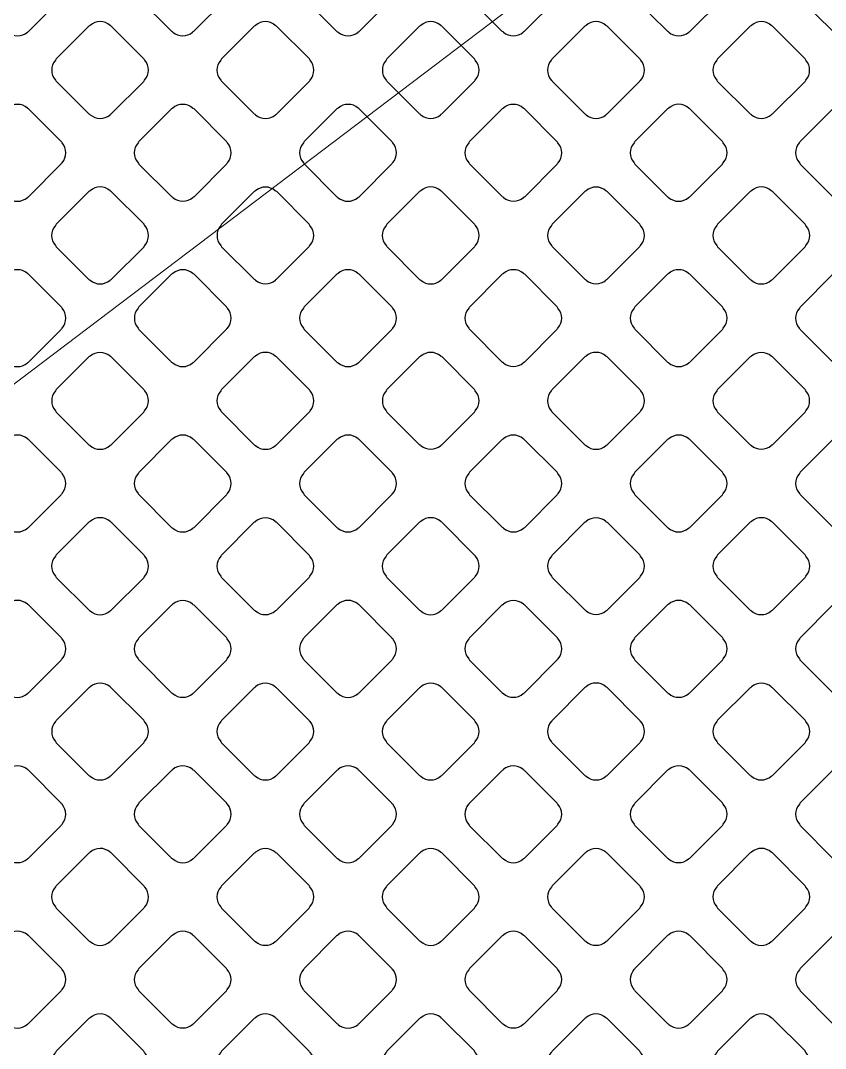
# Model space of a CAD drawing. Extents: x 0 to 248, y 0 to 175.
# Drawn here: x 95.516 to 96.565, y 137.844 to 139.184 of the extents above; entities that cross this region are included whole.
import ezdxf

# ---------------------------------------------------------------- set-up
doc = ezdxf.new("R2010")
doc.units = 0
doc.layers.add('gbr-dxf', color=7, linetype='Continuous')
doc.layers.add('備註', color=1, linetype='Continuous', lineweight=5)

msp = doc.modelspace()

# ---------------------------------------------------------------- linework, layer by layer
at = {"layer": 'gbr-dxf', "linetype": 'Continuous'}
for points in [[(95.4537, 139.24, 0.378563), (95.4537, 139.2141, -0.099971), (95.4547, 139.2123), (95.4973, 139.1698, -0.096328), (95.4989, 139.1688, 0.379422), (95.5249, 139.1688, -0.096625), (95.5265, 139.1698), (95.5691, 139.2124, -0.096111), (95.5701, 139.214, 0.37975), (95.5701, 139.24, -0.096766), (95.5691, 139.2417), (95.5266, 139.2842, -0.10077), (95.5249, 139.2852, 0.379005), (95.499, 139.2852, -0.096507), (95.4973, 139.2842), (95.4547, 139.2416, -0.096206)], [(95.6692, 139.214, -0.083317), (95.6701, 139.2126), (95.7128, 139.1699, -0.096111), (95.7144, 139.1689, 0.379308), (95.7403, 139.1689, -0.09601), (95.742, 139.1699), (95.7846, 139.2125, -0.096227), (95.7856, 139.2142, 0.378952), (95.7856, 139.2401, -0.095968), (95.7847, 139.2417), (95.7422, 139.2842, -0.10077), (95.7404, 139.2852, 0.37947), (95.7145, 139.2852, -0.096458), (95.7128, 139.2842), (95.6702, 139.2416, -0.096627), (95.6692, 139.2399, 0.379731)], [(95.8847, 139.2141, -0.092162), (95.8857, 139.2126), (95.9285, 139.1697, -0.08752), (95.93, 139.1688, 0.37889), (95.9559, 139.1688, -0.096117), (95.9576, 139.1698), (96.0002, 139.2124, -0.095895), (96.0012, 139.2141, 0.379201), (96.0011, 139.24, -0.087784), (96.0002, 139.2415), (95.9574, 139.2843, -0.092233), (95.9559, 139.2853, 0.379731), (95.9299, 139.2853, -0.096458), (95.9282, 139.2843), (95.8857, 139.2417, -0.096627), (95.8847, 139.2401, 0.3795)], [(96.1002, 139.214, -0.092348), (96.1012, 139.2124), (96.1436, 139.1699, -0.10399), (96.1454, 139.1689, 0.37981), (96.1714, 139.1689, -0.095956), (96.173, 139.1699), (96.2157, 139.2125, -0.096332), (96.2166, 139.2141, 0.37981), (96.2166, 139.2401, -0.087784), (96.2157, 139.2416), (96.173, 139.2843, -0.092233), (96.1715, 139.2852, 0.379731), (96.1455, 139.2852, -0.096458), (96.1439, 139.2842), (96.1012, 139.2416, -0.096627), (96.1002, 139.2399, 0.379731)], [(96.3158, 139.2141, -0.104392), (96.3168, 139.2123), (96.3593, 139.1699, -0.100151), (96.361, 139.1688, 0.379308), (96.387, 139.1688, -0.09601), (96.3886, 139.1698), (96.4312, 139.2123, -0.095916), (96.4321, 139.214, 0.378952), (96.4321, 139.2399, -0.107685), (96.4311, 139.2418), (96.3886, 139.2843, -0.096527), (96.3869, 139.2853, 0.37947), (96.361, 139.2853, -0.096458), (96.3593, 139.2843), (96.3168, 139.2418, -0.096627), (96.3158, 139.2401, 0.379731)], [(96.5313, 139.214, -0.083792), (96.5321, 139.2126), (96.5748, 139.1699, -0.096627), (96.5765, 139.1689, 0.37981), (96.6024, 139.1689, -0.096625), (96.6041, 139.1699), (96.6467, 139.2125, -0.096627), (96.6477, 139.2141, 0.379237), (96.6477, 139.2401, -0.091942), (96.6467, 139.2416), (96.6041, 139.2842, -0.096423), (96.6025, 139.2852, 0.379605), (96.5765, 139.2852, -0.096458), (96.5749, 139.2842), (96.5322, 139.2416, -0.096857), (96.5313, 139.2399, 0.379731)], [(95.5615, 139.1063, -0.104392), (95.5626, 139.1045), (95.6049, 139.0622, -0.100151), (95.6066, 139.0612, 0.379308), (95.6326, 139.0611, -0.09601), (95.6342, 139.0621), (95.6768, 139.1046, -0.096227), (95.6777, 139.1063, 0.378952), (95.6778, 139.1322, -0.107677), (95.6767, 139.1341), (95.6343, 139.1765, -0.096527), (95.6327, 139.1775, 0.37947), (95.6067, 139.1775, -0.096458), (95.605, 139.1765), (95.5625, 139.1339, -0.096627), (95.5615, 139.1323, 0.379731)], [(95.7769, 139.1063, -0.083317), (95.7778, 139.1049), (95.8206, 139.0621, -0.096111), (95.8222, 139.0611, 0.379308), (95.8482, 139.0611, -0.09601), (95.8498, 139.062), (95.8925, 139.1047, -0.096227), (95.8934, 139.1063, 0.378952), (95.8935, 139.1323, -0.095968), (95.8925, 139.1339), (95.8498, 139.1765, -0.10077), (95.8481, 139.1775, 0.37947), (95.8222, 139.1775, -0.096458), (95.8205, 139.1765), (95.7779, 139.1339, -0.096627), (95.7769, 139.1322, 0.379731)], [(95.9926, 139.1063, -0.096117), (95.9935, 139.1047), (96.0362, 139.0621, -0.09197), (96.0377, 139.0611, 0.37889), (96.0636, 139.0611, -0.096117), (96.0653, 139.0621), (96.1078, 139.1047, -0.095895), (96.1088, 139.1063, 0.379201), (96.1088, 139.1322, -0.10047), (96.1078, 139.134), (96.0652, 139.1765, -0.088202), (96.0637, 139.1775, 0.379731), (96.0377, 139.1775, -0.096458), (96.0361, 139.1765), (95.9936, 139.1339, -0.096627), (95.9926, 139.1323, 0.3795)], [(96.2079, 139.1063, -0.092348), (96.2089, 139.1047), (96.2515, 139.0621, -0.10399), (96.2533, 139.0611, 0.37981), (96.2792, 139.0611, -0.095956), (96.2809, 139.0621), (96.3235, 139.1047, -0.096332), (96.3245, 139.1063, 0.37981), (96.3245, 139.1323, -0.087784), (96.3235, 139.1338), (96.2807, 139.1766, -0.092233), (96.2792, 139.1775, 0.379731), (96.2532, 139.1775, -0.096458), (96.2516, 139.1765), (96.2089, 139.1339, -0.096627), (96.2079, 139.1322, 0.379731)], [(96.4236, 139.1063, -0.104392), (96.4246, 139.1045), (96.467, 139.0622, -0.10046), (96.4687, 139.0612, 0.37981), (96.4947, 139.0612, -0.096625), (96.4963, 139.0621), (96.5388, 139.1046, -0.096111), (96.5398, 139.1063, 0.37981), (96.5398, 139.1322, -0.108195), (96.5388, 139.1341), (96.4964, 139.1765, -0.096627), (96.4947, 139.1775, 0.379731), (96.4688, 139.1775, -0.096723), (96.4671, 139.1765), (96.4246, 139.1339, -0.096627), (96.4236, 139.1323, 0.379731)], [(95.4537, 138.9985, -0.096625), (95.4547, 138.9968), (95.4972, 138.9543, -0.092233), (95.4988, 138.9533, 0.37981), (95.5248, 138.9533, -0.095956), (95.5264, 138.9543), (95.5691, 138.997, -0.096332), (95.5701, 138.9986, 0.37981), (95.5701, 139.0246, -0.083317), (95.5692, 139.026), (95.5264, 139.0688, -0.088202), (95.5249, 139.0697, 0.379731), (95.499, 139.0697, -0.096458), (95.4973, 139.0688), (95.4547, 139.0261, -0.096627), (95.4537, 139.0244, 0.379731)], [(95.6692, 138.9986, -0.096625), (95.6702, 138.9969), (95.7126, 138.9544, -0.107961), (95.7145, 138.9534, 0.379308), (95.7405, 138.9534, -0.09601), (95.7421, 138.9543), (95.7846, 138.9969, -0.096227), (95.7856, 138.9985, 0.378952), (95.7856, 139.0244, -0.100076), (95.7846, 139.0262), (95.7421, 139.0687, -0.104677), (95.7403, 139.0697, 0.37947), (95.7143, 139.0697, -0.096458), (95.7127, 139.0687), (95.6702, 139.0262, -0.096627), (95.6692, 139.0245, 0.379731)], [(95.8847, 138.9985, -0.087784), (95.8856, 138.997), (95.9284, 138.9542, -0.083651), (95.9298, 138.9533, 0.379308), (95.9558, 138.9533, -0.09601), (95.9574, 138.9543), (96.0002, 138.997, -0.096227), (96.0012, 138.9987, 0.378952), (96.0012, 139.0246, -0.092052), (96.0002, 139.0262), (95.9576, 139.0688, -0.096527), (95.956, 139.0697, 0.37947), (95.93, 139.0697, -0.096458), (95.9284, 139.0688), (95.8857, 139.0261, -0.096627), (95.8847, 139.0244, 0.379731)], [(96.1002, 138.9986, -0.08798), (96.1011, 138.9971), (96.1439, 138.9544, -0.100073), (96.1456, 138.9534, 0.37889), (96.1715, 138.9534, -0.09601), (96.1732, 138.9543), (96.2157, 138.9969, -0.095895), (96.2167, 138.9985, 0.379201), (96.2166, 139.0245, -0.092348), (96.2157, 139.026), (96.173, 139.0687, -0.096111), (96.1714, 139.0697, 0.379731), (96.1454, 139.0697, -0.096458), (96.1437, 139.0687), (96.1012, 139.0262, -0.096627), (96.1002, 139.0245, 0.3795)], [(96.3158, 138.9985, -0.10047), (96.3168, 138.9968), (96.3593, 138.9543, -0.096111), (96.3609, 138.9533, 0.37981), (96.3869, 138.9533, -0.095956), (96.3885, 138.9543), (96.4311, 138.9969, -0.096111), (96.4321, 138.9986, 0.37981), (96.4321, 139.0245, -0.096608), (96.4311, 139.0262), (96.3884, 139.0689, -0.083651), (96.387, 139.0698, 0.379731), (96.3611, 139.0698, -0.096458), (96.3594, 139.0688), (96.3168, 139.0261, -0.096627), (96.3158, 139.0245, 0.379731)], [(96.5312, 139.0245, 0.379249), (96.5313, 138.9986, -0.095956), (96.5322, 138.9969), (96.5747, 138.9544, -0.107817), (96.5766, 138.9534, 0.379451), (96.6025, 138.9534, -0.096117), (96.6042, 138.9543), (96.6467, 138.9969, -0.095895), (96.6477, 138.9985, 0.379201), (96.6477, 139.0245, -0.10047), (96.6467, 139.0262), (96.6042, 139.0687, -0.10399), (96.6024, 139.0697, 0.3795), (96.5764, 139.0697, -0.096259), (96.5748, 139.0687), (96.5322, 139.0262, -0.096539)], [(95.5614, 138.8908, -0.100082), (95.5624, 138.8891), (95.605, 138.8465, -0.095796), (95.6067, 138.8455, 0.37889), (95.6326, 138.8455, -0.096117), (95.6342, 138.8465), (95.6769, 138.8891, -0.095895), (95.6779, 138.8908, 0.379201), (95.6779, 138.9167, -0.096625), (95.6769, 138.9184), (95.6341, 138.9612, -0.083651), (95.6327, 138.9621, 0.379731), (95.6067, 138.9621, -0.096458), (95.605, 138.9611), (95.5624, 138.9184, -0.096627), (95.5614, 138.9168, 0.3795)], [(95.777, 138.8908, -0.096625), (95.778, 138.8891), (95.8203, 138.8467, -0.107961), (95.8222, 138.8457, 0.379308), (95.8482, 138.8457, -0.09601), (95.8498, 138.8466), (95.8923, 138.8892, -0.096227), (95.8933, 138.8908, 0.378952), (95.8933, 138.9167, -0.100076), (95.8923, 138.9185), (95.8499, 138.9609, -0.104677), (95.8481, 138.9619, 0.37947), (95.8222, 138.9619, -0.096458), (95.8205, 138.9609), (95.778, 138.9184, -0.096627), (95.777, 138.9167, 0.379731)], [(95.9924, 138.8908, -0.092052), (95.9934, 138.8893), (96.0362, 138.8464, -0.087648), (96.0377, 138.8455, 0.379201), (96.0637, 138.8455, -0.095956), (96.0653, 138.8465), (96.1079, 138.8891, -0.096332), (96.1089, 138.8908, 0.379308), (96.1089, 138.9167, -0.104185), (96.1079, 138.9185), (96.0653, 138.9611, -0.092456), (96.0637, 138.9621, 0.37947), (96.0377, 138.9621, -0.096458), (96.0361, 138.9611), (95.9934, 138.9184, -0.096627), (95.9924, 138.9168, 0.3795)], [(96.208, 138.8908, -0.088014), (96.209, 138.8893), (96.2515, 138.8467, -0.100824), (96.2533, 138.8457, 0.37981), (96.2792, 138.8457, -0.096625), (96.2809, 138.8467), (96.3234, 138.8892, -0.096111), (96.3243, 138.8908, 0.37981), (96.3243, 138.9168, -0.09253), (96.3234, 138.9183), (96.2808, 138.9609, -0.096423), (96.2792, 138.9619, 0.379731), (96.2532, 138.9619, -0.096458), (96.2516, 138.9609), (96.209, 138.9184, -0.096857), (96.208, 138.9167, 0.379731)], [(96.4235, 138.8908, -0.10047), (96.4245, 138.8891), (96.4671, 138.8465, -0.096111), (96.4687, 138.8455, 0.37981), (96.4947, 138.8455, -0.095956), (96.4963, 138.8465), (96.539, 138.8891, -0.096111), (96.5399, 138.8908, 0.37981), (96.5399, 138.9167, -0.096458), (96.539, 138.9184), (96.4961, 138.9612, -0.083733), (96.4947, 138.9621, 0.379731), (96.4688, 138.9621, -0.096475), (96.4671, 138.9611), (96.4245, 138.9184, -0.096627), (96.4235, 138.9168, 0.379731)], [(95.4536, 138.783, -0.091685), (95.4546, 138.7815), (95.4974, 138.7386, -0.086836), (95.4989, 138.7377, 0.379169), (95.5248, 138.7377, -0.095956), (95.5265, 138.7387), (95.5691, 138.7814, -0.096332), (95.5701, 138.783, 0.37981), (95.5701, 138.809, -0.088442), (95.5692, 138.8105), (95.5264, 138.8533, -0.092898), (95.5248, 138.8542, 0.379731), (95.4988, 138.8542, -0.096458), (95.4972, 138.8532), (95.4546, 138.8106, -0.096627), (95.4536, 138.809, 0.379523)], [(95.6692, 138.809, 0.37947), (95.6693, 138.783, -0.103917), (95.6703, 138.7812), (95.7126, 138.7388, -0.10046), (95.7144, 138.7378, 0.379451), (95.7403, 138.7378, -0.096117), (95.742, 138.7388), (95.7846, 138.7815, -0.095895), (95.7856, 138.7831, 0.379201), (95.7856, 138.809, -0.092348), (95.7846, 138.8106), (95.7421, 138.8532, -0.096111), (95.7404, 138.8542, 0.379357), (95.7145, 138.8542, -0.096507), (95.7128, 138.8532), (95.6702, 138.8106, -0.096527)], [(95.8847, 138.7831, -0.10047), (95.8857, 138.7814), (95.9283, 138.7388, -0.096111), (95.93, 138.7378, 0.379308), (95.9559, 138.7378, -0.09601), (95.9575, 138.7387), (96.0002, 138.7814, -0.095916), (96.0012, 138.783, 0.378952), (96.0012, 138.8089, -0.09601), (96.0002, 138.8106), (95.9576, 138.8532, -0.10077), (95.9558, 138.8542, 0.37947), (95.9299, 138.8542, -0.096458), (95.9282, 138.8532), (95.8857, 138.8107, -0.096627), (95.8847, 138.809, 0.379731)], [(96.1002, 138.7829, -0.083792), (96.1011, 138.7815), (96.1438, 138.7388, -0.096627), (96.1454, 138.7379, 0.37981), (96.1714, 138.7379, -0.096625), (96.173, 138.7388), (96.2157, 138.7815, -0.096111), (96.2166, 138.7831, 0.37981), (96.2166, 138.8091, -0.096458), (96.2157, 138.8107), (96.1732, 138.8532, -0.100824), (96.1715, 138.8542, 0.379731), (96.1455, 138.8542, -0.096723), (96.1439, 138.8532), (96.1012, 138.8105, -0.096857), (96.1002, 138.8089, 0.379731)], [(96.3158, 138.7831, -0.096625), (96.3168, 138.7815), (96.3595, 138.7388, -0.092233), (96.361, 138.7378, 0.379308), (96.387, 138.7378, -0.09601), (96.3886, 138.7388), (96.4312, 138.7813, -0.096227), (96.4321, 138.7829, 0.378952), (96.4321, 138.8089, -0.100076), (96.4311, 138.8106), (96.3884, 138.8533, -0.088435), (96.3869, 138.8543, 0.37947), (96.361, 138.8542, -0.096458), (96.3593, 138.8533), (96.3168, 138.8107, -0.096627), (96.3158, 138.8091, 0.379731)], [(96.5312, 138.7829, -0.092052), (96.5322, 138.7814), (96.5747, 138.7389, -0.104101), (96.5765, 138.7378, 0.379201), (96.6024, 138.7379, -0.095956), (96.6041, 138.7388), (96.6467, 138.7815, -0.096332), (96.6477, 138.7831, 0.379308), (96.6477, 138.809, -0.087881), (96.6468, 138.8105), (96.6041, 138.8533, -0.092456), (96.6025, 138.8542, 0.37947), (96.5765, 138.8542, -0.096458), (96.5749, 138.8532), (96.5322, 138.8105, -0.096627), (96.5313, 138.8089, 0.3795)], [(95.5614, 138.6752, -0.095487), (95.5624, 138.6736), (95.6051, 138.631, -0.091364), (95.6066, 138.63, 0.37857), (95.6325, 138.63, -0.09601), (95.6342, 138.631), (95.6768, 138.6736, -0.096227), (95.6777, 138.6752, 0.378952), (95.6778, 138.7012, -0.100076), (95.6768, 138.7029), (95.6341, 138.7455, -0.088435), (95.6326, 138.7464, 0.379411), (95.6067, 138.7464, -0.096766), (95.6051, 138.7454), (95.5624, 138.7028, -0.096527), (95.5615, 138.7012, 0.378885)], [(95.7769, 138.6752, -0.092052), (95.7778, 138.6737), (95.8204, 138.631, -0.103923), (95.8222, 138.63, 0.37889), (95.8482, 138.63, -0.09601), (95.8498, 138.631), (95.8925, 138.6737, -0.095895), (95.8935, 138.6753, 0.379201), (95.8934, 138.7012, -0.087784), (95.8925, 138.7027), (95.8497, 138.7455, -0.092233), (95.8481, 138.7465, 0.379731), (95.8222, 138.7465, -0.096458), (95.8205, 138.7455), (95.7779, 138.7028, -0.096627), (95.7769, 138.7012, 0.3795)], [(95.9926, 138.6753, -0.104392), (95.9936, 138.6735), (96.036, 138.6311, -0.10046), (96.0377, 138.6301, 0.37981), (96.0637, 138.6301, -0.096625), (96.0653, 138.6311), (96.1078, 138.6736, -0.096111), (96.1088, 138.6752, 0.37981), (96.1088, 138.7012, -0.108195), (96.1077, 138.7031), (96.0654, 138.7454, -0.096627), (96.0637, 138.7464, 0.379731), (96.0377, 138.7464, -0.096723), (96.0361, 138.7454), (95.9936, 138.7029, -0.096627), (95.9926, 138.7012, 0.379731)], [(96.2079, 138.6752, -0.083317), (96.2088, 138.6738), (96.2516, 138.631, -0.096111), (96.2533, 138.63, 0.37981), (96.2792, 138.63, -0.095956), (96.2809, 138.631), (96.3235, 138.6736, -0.096332), (96.3245, 138.6753, 0.37981), (96.3245, 138.7012, -0.096625), (96.3235, 138.7029), (96.2809, 138.7455, -0.100151), (96.2792, 138.7465, 0.379731), (96.2532, 138.7465, -0.096458), (96.2516, 138.7455), (96.2089, 138.7028, -0.096627), (96.2079, 138.7012, 0.379731)], [(96.4236, 138.6753, -0.096625), (96.4246, 138.6736), (96.4672, 138.6311, -0.092072), (96.4687, 138.6301, 0.379451), (96.4947, 138.6301, -0.096117), (96.4963, 138.6311), (96.5389, 138.6736, -0.095796), (96.5398, 138.6753, 0.378779), (96.5398, 138.7012, -0.099971), (96.5388, 138.7029), (96.4962, 138.7455, -0.088207), (96.4947, 138.7464, 0.37947), (96.4688, 138.7464, -0.096458), (96.4671, 138.7454), (96.4246, 138.7029, -0.096627), (96.4236, 138.7012, 0.379731)], [(95.4537, 138.5675, -0.092348), (95.4547, 138.5659), (95.4973, 138.5232, -0.088202), (95.4988, 138.5223, 0.37981), (95.5248, 138.5223, -0.095956), (95.5264, 138.5233), (95.569, 138.5658, -0.096332), (95.57, 138.5675, 0.379511), (95.57, 138.5934, -0.104371), (95.569, 138.5952), (95.5264, 138.6377, -0.092228), (95.5249, 138.6387, 0.379206), (95.4989, 138.6387, -0.096458), (95.4973, 138.6377), (95.4547, 138.5951, -0.096627), (95.4537, 138.5934, 0.379731)], [(95.6691, 138.5934, 0.378406), (95.6691, 138.5675, -0.087852), (95.67, 138.566), (95.7128, 138.5232, -0.099645), (95.7145, 138.5222, 0.379163), (95.7404, 138.5223, -0.096625), (95.7421, 138.5233), (95.7846, 138.5658, -0.096332), (95.7856, 138.5675, 0.379308), (95.7856, 138.5934, -0.092052), (95.7847, 138.595), (95.7419, 138.6377, -0.096527), (95.7403, 138.6387, 0.379083), (95.7144, 138.6387, -0.09601), (95.7127, 138.6377), (95.67, 138.595, -0.096099)], [(95.8847, 138.5674, -0.096458), (95.8857, 138.5658), (95.9283, 138.5232, -0.092289), (95.9298, 138.5223, 0.37981), (95.9558, 138.5223, -0.096625), (95.9575, 138.5232), (96.0002, 138.566, -0.096332), (96.0011, 138.5676, 0.37981), (96.0011, 138.5936, -0.083317), (96.0003, 138.595), (95.9575, 138.6378, -0.088202), (95.956, 138.6387, 0.379731), (95.93, 138.6387, -0.096458), (95.9284, 138.6377), (95.8857, 138.5951, -0.096857), (95.8847, 138.5934, 0.379731)], [(96.1002, 138.5676, -0.096117), (96.1012, 138.5659), (96.1437, 138.5234, -0.107634), (96.1456, 138.5223, 0.37889), (96.1715, 138.5223, -0.096117), (96.1732, 138.5233), (96.2157, 138.5658, -0.095895), (96.2167, 138.5675, 0.379201), (96.2166, 138.5934, -0.10047), (96.2156, 138.5951), (96.1731, 138.6376, -0.10399), (96.1714, 138.6387, 0.379731), (96.1454, 138.6387, -0.096458), (96.1437, 138.6377), (96.1012, 138.5952, -0.096627), (96.1002, 138.5935, 0.3795)], [(96.3158, 138.5675, -0.092052), (96.3167, 138.5659), (96.3594, 138.5232, -0.087639), (96.3609, 138.5223, 0.378952), (96.3868, 138.5223, -0.095866), (96.3885, 138.5232), (96.4312, 138.5659, -0.096227), (96.4321, 138.5676, 0.379422), (96.4321, 138.5935, -0.10451), (96.4311, 138.5953), (96.3886, 138.6378, -0.092233), (96.387, 138.6387, 0.379731), (96.3611, 138.6387, -0.096458), (96.3594, 138.6377), (96.3168, 138.5951, -0.096627), (96.3158, 138.5934, 0.379357)], [(96.5313, 138.5675, -0.087784), (96.5322, 138.5661), (96.5749, 138.5234, -0.100476), (96.5766, 138.5223, 0.37981), (96.6026, 138.5223, -0.096625), (96.6042, 138.5233), (96.6467, 138.5658, -0.096111), (96.6477, 138.5675, 0.37981), (96.6477, 138.5934, -0.09253), (96.6467, 138.595), (96.604, 138.6377, -0.096423), (96.6024, 138.6387, 0.379731), (96.5764, 138.6387, -0.096458), (96.5748, 138.6377), (96.5322, 138.5952, -0.096627), (96.5313, 138.5935, 0.379731)], [(95.5614, 138.4857, 0.379249), (95.5614, 138.4598, -0.092348), (95.5624, 138.4582), (95.6052, 138.4154, -0.088202), (95.6066, 138.4145, 0.379423), (95.6326, 138.4144, -0.095506), (95.6342, 138.4154), (95.6769, 138.458, -0.095997), (95.6778, 138.4597, 0.378309), (95.6778, 138.4856, -0.104211), (95.6768, 138.4874), (95.6341, 138.53, -0.091683), (95.6326, 138.531, 0.378901), (95.6066, 138.531, -0.096614), (95.605, 138.53), (95.5624, 138.4874, -0.096195)], [(95.7769, 138.4597, -0.087613), (95.7778, 138.4582), (95.8205, 138.4155, -0.099645), (95.8222, 138.4145, 0.379169), (95.8481, 138.4146, -0.095956), (95.8498, 138.4156), (95.8923, 138.4581, -0.096111), (95.8933, 138.4598, 0.37981), (95.8933, 138.4857, -0.09253), (95.8923, 138.4873), (95.8498, 138.5299, -0.096627), (95.8481, 138.5308, 0.379731), (95.8222, 138.5308, -0.096723), (95.8205, 138.5299), (95.7779, 138.4873, -0.096627), (95.7769, 138.4856, 0.379523)], [(95.9924, 138.4598, -0.10047), (95.9934, 138.458), (96.036, 138.4154, -0.096111), (96.0377, 138.4145, 0.379308), (96.0636, 138.4144, -0.09601), (96.0653, 138.4154), (96.1079, 138.4581, -0.096328), (96.1089, 138.4597, 0.378952), (96.1089, 138.4857, -0.09601), (96.1079, 138.4873), (96.0651, 138.5302, -0.083374), (96.0637, 138.531, 0.37947), (96.0377, 138.531, -0.096723), (96.0361, 138.53), (95.9934, 138.4874, -0.096627), (95.9924, 138.4857, 0.379731)], [(96.208, 138.4597, -0.096259), (96.209, 138.4581), (96.2514, 138.4157, -0.10739), (96.2533, 138.4146, 0.378747), (96.2792, 138.4146, -0.09601), (96.2808, 138.4156), (96.3234, 138.4581, -0.096227), (96.3244, 138.4598, 0.379422), (96.3243, 138.4857, -0.100399), (96.3233, 138.4875), (96.281, 138.5298, -0.10437), (96.2792, 138.5308, 0.379731), (96.2532, 138.5308, -0.096458), (96.2516, 138.5299), (96.209, 138.4873, -0.096857), (96.208, 138.4857, 0.3795)], [(96.4235, 138.4598, -0.092348), (96.4244, 138.4582), (96.4672, 138.4154, -0.088207), (96.4687, 138.4145, 0.37981), (96.4947, 138.4145, -0.096625), (96.4963, 138.4154), (96.539, 138.4581, -0.096111), (96.5399, 138.4597, 0.37981), (96.5399, 138.4857, -0.104293), (96.5389, 138.4875), (96.4963, 138.5301, -0.092623), (96.4947, 138.531, 0.379731), (96.4688, 138.531, -0.096458), (96.4671, 138.53), (96.4245, 138.4874, -0.096627), (96.4235, 138.4857, 0.379731)], [(95.4536, 138.352, -0.099534), (95.4546, 138.3503), (95.4973, 138.3076, -0.0952), (95.4989, 138.3067, 0.379169), (95.5248, 138.3067, -0.095956), (95.5265, 138.3077), (95.5691, 138.3503, -0.096332), (95.5701, 138.352, 0.37981), (95.5701, 138.3779, -0.096625), (95.5691, 138.3796), (95.5265, 138.4222, -0.100151), (95.5248, 138.4232, 0.379731), (95.4989, 138.4232, -0.096458), (95.4972, 138.4222), (95.4546, 138.3796, -0.096627), (95.4536, 138.378, 0.379523)], [(95.6692, 138.3778, 0.379249), (95.6692, 138.3519, -0.083328), (95.6701, 138.3505), (95.7128, 138.3078, -0.096332), (95.7144, 138.3068, 0.37981), (95.7404, 138.3068, -0.096625), (95.742, 138.3078), (95.7846, 138.3504, -0.096332), (95.7855, 138.352, 0.379451), (95.7855, 138.3779, -0.096259), (95.7846, 138.3796), (95.7421, 138.4221, -0.100215), (95.7403, 138.4231, 0.378939), (95.7144, 138.4231, -0.096614), (95.7128, 138.4221), (95.6701, 138.3795, -0.096195)], [(95.8846, 138.352, -0.09185), (95.8856, 138.3504), (95.9284, 138.3076, -0.086956), (95.9299, 138.3066, 0.379169), (95.9559, 138.3067, -0.095956), (95.9575, 138.3076), (96.0002, 138.3503, -0.096332), (96.0011, 138.352, 0.37981), (96.0011, 138.3779, -0.087784), (96.0002, 138.3794), (95.9574, 138.4222, -0.092233), (95.9559, 138.4232, 0.379731), (95.9299, 138.4232, -0.096458), (95.9282, 138.4222), (95.8856, 138.3796, -0.096627), (95.8846, 138.3779, 0.379523)], [(96.1002, 138.3519, -0.092139), (96.1012, 138.3503), (96.1436, 138.3079, -0.104264), (96.1454, 138.3068, 0.379451), (96.1714, 138.3068, -0.096117), (96.173, 138.3078), (96.2157, 138.3505, -0.095796), (96.2167, 138.3521, 0.378779), (96.2167, 138.378, -0.087715), (96.2158, 138.3795), (96.173, 138.4222, -0.092398), (96.1715, 138.4232, 0.37947), (96.1455, 138.4231, -0.096723), (96.1439, 138.4222), (96.1012, 138.3795, -0.096627), (96.1002, 138.3779, 0.379731)], [(96.3158, 138.3521, -0.104392), (96.3168, 138.3503), (96.3593, 138.3078, -0.10046), (96.361, 138.3068, 0.37981), (96.387, 138.3068, -0.096625), (96.3886, 138.3078), (96.4311, 138.3502, -0.096111), (96.4321, 138.3519, 0.37981), (96.4321, 138.3779, -0.108195), (96.4311, 138.3797), (96.3886, 138.4222, -0.096857), (96.3869, 138.4232, 0.379731), (96.361, 138.4232, -0.096458), (96.3593, 138.4222), (96.3168, 138.3797, -0.096627), (96.3158, 138.378, 0.379731)], [(96.5313, 138.3519, -0.083317), (96.5321, 138.3505), (96.5748, 138.3078, -0.096111), (96.5765, 138.3068, 0.37981), (96.6024, 138.3068, -0.095956), (96.6041, 138.3078), (96.6467, 138.3504, -0.096332), (96.6477, 138.3521, 0.37981), (96.6477, 138.378, -0.096625), (96.6467, 138.3797), (96.6042, 138.4221, -0.100151), (96.6025, 138.4231, 0.379731), (96.5765, 138.4231, -0.096458), (96.5749, 138.4222), (96.5322, 138.3795, -0.096627), (96.5313, 138.3779, 0.379731)], [(95.5614, 138.2442, -0.103696), (95.5625, 138.2424), (95.6049, 138.2, -0.099246), (95.6066, 138.199, 0.379163), (95.6326, 138.199, -0.095956), (95.6342, 138.2), (95.6768, 138.2425, -0.096111), (95.6777, 138.2442, 0.37981), (95.6777, 138.2702, -0.108195), (95.6767, 138.272), (95.6343, 138.3144, -0.096423), (95.6327, 138.3154, 0.379762), (95.6067, 138.3154, -0.096225), (95.6051, 138.3144), (95.5624, 138.2718, -0.096527), (95.5615, 138.2701, 0.378885)], [(95.7769, 138.2442, -0.083163), (95.7777, 138.2428), (95.8206, 138.2, -0.095895), (95.8222, 138.199, 0.379201), (95.8482, 138.199, -0.096625), (95.8498, 138.2), (95.8924, 138.2425, -0.096111), (95.8933, 138.2442, 0.379511), (95.8934, 138.2701, -0.096475), (95.8924, 138.2718), (95.8498, 138.3144, -0.100343), (95.848, 138.3154, 0.378645), (95.8221, 138.3154, -0.09601), (95.8205, 138.3144), (95.7778, 138.2718, -0.096328), (95.7769, 138.2701, 0.379112)], [(95.9925, 138.2442, -0.095756), (95.9935, 138.2425), (96.0361, 138.1999, -0.090978), (96.0376, 138.199, 0.379169), (96.0636, 138.199, -0.096625), (96.0652, 138.2), (96.1078, 138.2425, -0.096111), (96.1088, 138.2442, 0.37981), (96.1088, 138.2702, -0.100585), (96.1078, 138.2719), (96.0652, 138.3145, -0.088202), (96.0637, 138.3154, 0.379731), (96.0377, 138.3154, -0.096458), (96.0361, 138.3144), (95.9935, 138.2718, -0.096627), (95.9925, 138.2701, 0.379523)], [(96.2079, 138.2442, -0.092348), (96.2089, 138.2426), (96.2515, 138.2, -0.104311), (96.2533, 138.199, 0.37981), (96.2792, 138.199, -0.096625), (96.2809, 138.2), (96.3235, 138.2426, -0.096111), (96.3245, 138.2442, 0.37981), (96.3245, 138.2702, -0.088014), (96.3235, 138.2717), (96.2807, 138.3145, -0.092233), (96.2792, 138.3155, 0.379731), (96.2532, 138.3155, -0.096458), (96.2516, 138.3145), (96.2089, 138.2718, -0.096627), (96.2079, 138.2702, 0.379731)], [(96.4236, 138.2443, -0.103999), (96.4246, 138.2425), (96.467, 138.2001, -0.099849), (96.4687, 138.1991, 0.37889), (96.4947, 138.1991, -0.096117), (96.4963, 138.2), (96.5389, 138.2426, -0.095895), (96.5398, 138.2442, 0.379201), (96.5398, 138.2702, -0.108153), (96.5388, 138.272), (96.4964, 138.3144, -0.096111), (96.4947, 138.3154, 0.379731), (96.4688, 138.3154, -0.096458), (96.4671, 138.3144), (96.4246, 138.2719, -0.096627), (96.4236, 138.2702, 0.3795)], [(95.4537, 138.1364, -0.100399), (95.4547, 138.1347), (95.4972, 138.0922, -0.096627), (95.4988, 138.0913, 0.37981), (95.5248, 138.0913, -0.096625), (95.5264, 138.0922), (95.569, 138.1348, -0.096332), (95.57, 138.1364, 0.379511), (95.57, 138.1624, -0.096117), (95.569, 138.164), (95.5263, 138.2068, -0.083081), (95.5249, 138.2076, 0.379206), (95.4989, 138.2076, -0.096458), (95.4973, 138.2066), (95.4547, 138.164, -0.096857), (95.4537, 138.1624, 0.379731)], [(95.6691, 138.1364, -0.095756), (95.6701, 138.1348), (95.7126, 138.0923, -0.107166), (95.7145, 138.0912, 0.378608), (95.7404, 138.0912, -0.095866), (95.742, 138.0922), (95.7846, 138.1348, -0.096227), (95.7856, 138.1364, 0.378952), (95.7856, 138.1624, -0.100076), (95.7846, 138.1641), (95.7421, 138.2066, -0.104677), (95.7403, 138.2076, 0.37947), (95.7143, 138.2076, -0.096458), (95.7127, 138.2066), (95.6701, 138.1641, -0.096627), (95.6691, 138.1624, 0.379523)], [(95.8847, 138.1364, -0.087916), (95.8856, 138.1349), (95.9285, 138.0921, -0.083081), (95.9299, 138.0912, 0.378867), (95.9558, 138.0912, -0.09601), (95.9574, 138.0922), (96.0001, 138.1349, -0.095997), (96.0011, 138.1365, 0.378309), (96.0011, 138.1624, -0.091942), (96.0002, 138.164), (95.9575, 138.2066, -0.096206), (95.9559, 138.2076, 0.379211), (95.9299, 138.2076, -0.096458), (95.9283, 138.2066), (95.8857, 138.164, -0.096857), (95.8847, 138.1624, 0.3795)], [(96.1001, 138.1364, -0.087613), (96.101, 138.1349), (96.1438, 138.0922, -0.099645), (96.1455, 138.0912, 0.379169), (96.1714, 138.0912, -0.095956), (96.1731, 138.0922), (96.2157, 138.1348, -0.096111), (96.2166, 138.1364, 0.37981), (96.2166, 138.1624, -0.092418), (96.2157, 138.164), (96.173, 138.2066, -0.096857), (96.1713, 138.2076, 0.379731), (96.1454, 138.2076, -0.096458), (96.1437, 138.2066), (96.1011, 138.164, -0.096627), (96.1001, 138.1624, 0.379523)], [(96.3158, 138.1364, -0.10047), (96.3168, 138.1347), (96.3593, 138.0922, -0.096111), (96.3609, 138.0913, 0.379308), (96.3868, 138.0912, -0.09601), (96.3885, 138.0922), (96.4312, 138.1349, -0.096227), (96.4321, 138.1365, 0.378952), (96.4321, 138.1624, -0.095968), (96.4312, 138.1641), (96.3884, 138.2068, -0.083772), (96.387, 138.2077, 0.37947), (96.3611, 138.2077, -0.096458), (96.3594, 138.2067), (96.3168, 138.164, -0.096627), (96.3158, 138.1624, 0.379731)], [(96.5313, 138.1365, -0.096458), (96.5322, 138.1348), (96.5747, 138.0924, -0.108174), (96.5766, 138.0913, 0.37981), (96.6026, 138.0913, -0.096625), (96.6042, 138.0923), (96.6467, 138.1348, -0.096111), (96.6477, 138.1364, 0.37981), (96.6477, 138.1624, -0.100399), (96.6467, 138.1641), (96.6042, 138.2066, -0.10437), (96.6024, 138.2076, 0.379731), (96.5764, 138.2076, -0.096458), (96.5748, 138.2067), (96.5322, 138.1641, -0.096857), (96.5313, 138.1625, 0.379731)], [(95.5614, 138.0287, -0.10047), (95.5624, 138.027), (95.605, 137.9844, -0.096111), (95.6066, 137.9834, 0.37975), (95.6326, 137.9834, -0.096265), (95.6343, 137.9844), (95.6768, 138.027, -0.096227), (95.6778, 138.0286, 0.378837), (95.6778, 138.0545, -0.096528), (95.6768, 138.0562), (95.634, 138.0991, -0.082941), (95.6326, 138.1, 0.379211), (95.6066, 138.0999, -0.096458), (95.605, 138.0989), (95.5624, 138.0563, -0.096627), (95.5614, 138.0547, 0.379731)], [(95.7769, 138.0286, -0.095166), (95.7779, 138.027), (95.8203, 137.9846, -0.106754), (95.8222, 137.9835, 0.379169), (95.8481, 137.9835, -0.095956), (95.8498, 137.9845), (95.8923, 138.0271, -0.096332), (95.8933, 138.0287, 0.379308), (95.8933, 138.0547, -0.100076), (95.8923, 138.0564), (95.8499, 138.0988, -0.10417), (95.8481, 138.0998, 0.379411), (95.8222, 138.0998, -0.096766), (95.8205, 138.0988), (95.7779, 138.0562, -0.096527), (95.7769, 138.0546, 0.378789)], [(95.9924, 138.0547, 0.379249), (95.9924, 138.0287, -0.092139), (95.9934, 138.0272), (96.0362, 137.9843, -0.087638), (96.0377, 137.9834, 0.379451), (96.0636, 137.9834, -0.096117), (96.0653, 137.9844), (96.1079, 138.027, -0.095796), (96.1088, 138.0286, 0.378934), (96.1088, 138.0545, -0.103999), (96.1078, 138.0563), (96.0652, 138.099, -0.092228), (96.0636, 138.0999, 0.378884), (96.0377, 138.0999, -0.096614), (96.036, 138.0989), (95.9934, 138.0563, -0.096195)], [(96.2079, 138.0286, -0.087613), (96.2089, 138.0271), (96.2515, 137.9845, -0.099645), (96.2532, 137.9835, 0.379169), (96.2791, 137.9835, -0.095956), (96.2808, 137.9845), (96.3234, 138.0271, -0.096332), (96.3243, 138.0287, 0.37981), (96.3243, 138.0547, -0.092348), (96.3234, 138.0563), (96.2808, 138.0988, -0.096111), (96.2792, 138.0998, 0.379731), (96.2532, 138.0998, -0.096458), (96.2516, 138.0988), (96.2089, 138.0562, -0.096627), (96.208, 138.0546, 0.379523)], [(96.4235, 138.0287, -0.10047), (96.4245, 138.027), (96.4671, 137.9844, -0.096332), (96.4687, 137.9834, 0.37981), (96.4947, 137.9834, -0.096625), (96.4963, 137.9844), (96.539, 138.027, -0.096111), (96.5399, 138.0287, 0.37981), (96.5399, 138.0546, -0.096458), (96.539, 138.0563), (96.4961, 138.0991, -0.083681), (96.4947, 138.1, 0.379731), (96.4688, 138.1, -0.096458), (96.4671, 138.099), (96.4245, 138.0563, -0.096627), (96.4235, 138.0547, 0.379731)], [(95.4536, 137.921, -0.09185), (95.4546, 137.9194), (95.4974, 137.8765, -0.086956), (95.4989, 137.8756, 0.379169), (95.5248, 137.8757, -0.095956), (95.5265, 137.8766), (95.5691, 137.9193, -0.096332), (95.5701, 137.9209, 0.37981), (95.5701, 137.9469, -0.087784), (95.5692, 137.9484), (95.5264, 137.9912, -0.092233), (95.5248, 137.9921, 0.379731), (95.4989, 137.9921, -0.096458), (95.4972, 137.9912), (95.4546, 137.9486, -0.096627), (95.4536, 137.9469, 0.379523)], [(95.6692, 137.9209, -0.092139), (95.6701, 137.9193), (95.7126, 137.8768, -0.104264), (95.7144, 137.8758, 0.37981), (95.7404, 137.8758, -0.096625), (95.742, 137.8768), (95.7846, 137.9193, -0.096111), (95.7855, 137.921, 0.379511), (95.7855, 137.9469, -0.088014), (95.7846, 137.9484), (95.7419, 137.9911, -0.09229), (95.7403, 137.9921, 0.379206), (95.7144, 137.992, -0.096458), (95.7128, 137.9911), (95.6702, 137.9485, -0.096627), (95.6692, 137.9468, 0.379731)], [(95.8846, 137.9209, -0.09909), (95.8856, 137.9192), (95.9283, 137.8766, -0.094807), (95.9299, 137.8756, 0.379169), (95.9559, 137.8756, -0.096625), (95.9575, 137.8766), (96.0002, 137.9193, -0.096111), (96.0011, 137.9209, 0.37981), (96.0011, 137.9469, -0.096458), (96.0002, 137.9485), (95.9576, 137.9911, -0.100499), (95.9559, 137.9921, 0.379731), (95.9299, 137.9921, -0.096458), (95.9282, 137.9912), (95.8856, 137.9485, -0.096627), (95.8847, 137.9469, 0.379523)], [(96.1002, 137.9209, -0.083163), (96.1011, 137.9195), (96.1438, 137.8767, -0.095895), (96.1455, 137.8758, 0.379201), (96.1714, 137.8758, -0.096625), (96.173, 137.8768), (96.2156, 137.9193, -0.096111), (96.2166, 137.9209, 0.379451), (96.2166, 137.9469, -0.096475), (96.2156, 137.9485), (96.1731, 137.991, -0.100588), (96.1714, 137.992, 0.379249), (96.1454, 137.992, -0.096458), (96.1438, 137.991), (96.1012, 137.9485, -0.096627), (96.1002, 137.9468, 0.3795)], [(96.3157, 137.9209, -0.095756), (96.3167, 137.9193), (96.3594, 137.8766, -0.090978), (96.361, 137.8756, 0.379169), (96.3869, 137.8756, -0.096625), (96.3885, 137.8766), (96.4311, 137.9192, -0.096111), (96.4321, 137.9209, 0.37981), (96.4321, 137.9468, -0.100585), (96.4311, 137.9485), (96.3884, 137.9912, -0.088202), (96.3869, 137.9922, 0.379731), (96.361, 137.9922, -0.096458), (96.3593, 137.9912), (96.3167, 137.9486, -0.096627), (96.3157, 137.9469, 0.379523)], [(96.5313, 137.9209, -0.092348), (96.5322, 137.9193), (96.5747, 137.8768, -0.10399), (96.5765, 137.8758, 0.37981), (96.6024, 137.8758, -0.095956), (96.6041, 137.8768), (96.6467, 137.9194, -0.096332), (96.6477, 137.921, 0.37981), (96.6477, 137.947, -0.087784), (96.6468, 137.9485), (96.6041, 137.9912, -0.092233), (96.6025, 137.9921, 0.379731), (96.5765, 137.9921, -0.096458), (96.5749, 137.9911), (96.5322, 137.9485, -0.096627), (96.5313, 137.9468, 0.379731)], [(95.5614, 137.8132, -0.096031), (95.5624, 137.8115), (95.6051, 137.7689, -0.091416), (95.6066, 137.768, 0.379163), (95.6326, 137.768, -0.096625), (95.6342, 137.769), (95.6768, 137.8115, -0.096332), (95.6777, 137.8132, 0.37981), (95.6777, 137.8391, -0.10047), (95.6767, 137.8408), (95.6342, 137.8834, -0.088202), (95.6327, 137.8843, 0.379762), (95.6067, 137.8843, -0.096225), (95.6051, 137.8834), (95.5624, 137.8407, -0.096527), (95.5615, 137.8391, 0.378885)], [(95.7769, 137.8132, -0.092348), (95.7778, 137.8116), (95.8204, 137.769, -0.104311), (95.8222, 137.768, 0.37981), (95.8482, 137.768, -0.096625), (95.8498, 137.7689), (95.8924, 137.8115, -0.096111), (95.8934, 137.8131, 0.379511), (95.8934, 137.8391, -0.088014), (95.8924, 137.8406), (95.8496, 137.8834, -0.09229), (95.848, 137.8844, 0.379206), (95.8221, 137.8843, -0.096458), (95.8204, 137.8834), (95.7779, 137.8408, -0.096627), (95.7769, 137.8391, 0.379731)], [(95.9925, 137.8131, -0.103545), (95.9935, 137.8114), (96.0359, 137.7689, -0.099246), (96.0376, 137.7679, 0.378608), (96.0636, 137.7679, -0.095866), (96.0652, 137.7689), (96.1078, 137.8115, -0.096227), (96.1088, 137.8132, 0.378952), (96.1088, 137.8391, -0.107677), (96.1077, 137.841), (96.0653, 137.8834, -0.096527), (96.0637, 137.8844, 0.37947), (96.0377, 137.8843, -0.096458), (96.0361, 137.8834), (95.9935, 137.8407, -0.096627), (95.9925, 137.8391, 0.379523)], [(96.2079, 137.8132, -0.083317), (96.2088, 137.8118), (96.2516, 137.7689, -0.096627), (96.2533, 137.768, 0.37981), (96.2792, 137.768, -0.096625), (96.2809, 137.7689), (96.3234, 137.8115, -0.096111), (96.3244, 137.8131, 0.379511), (96.3244, 137.8391, -0.096475), (96.3234, 137.8407), (96.2808, 137.8833, -0.100647), (96.2791, 137.8843, 0.379206), (96.2531, 137.8843, -0.096458), (96.2515, 137.8833), (96.2089, 137.8408, -0.096627), (96.2079, 137.8391, 0.379731)], [(96.4235, 137.8131, -0.096157), (96.4245, 137.8115), (96.4671, 137.7689, -0.091025), (96.4687, 137.7679, 0.379169), (96.4946, 137.7679, -0.096625), (96.4962, 137.7689), (96.5388, 137.8115, -0.096332), (96.5398, 137.8132, 0.37981), (96.5398, 137.8391, -0.100902), (96.5388, 137.8409), (96.4962, 137.8834, -0.088334), (96.4947, 137.8843, 0.379731), (96.4688, 137.8843, -0.096458), (96.4671, 137.8834), (96.4245, 137.8407, -0.096857), (96.4235, 137.8391, 0.379523)]]:
    msp.add_lwpolyline(points, format="xyb", close=True, dxfattribs=at)
at = {"layer": '備註', "linetype": 'Continuous'}
msp.add_line((98.7247, 141.1464), (87.2841, 132.4844), dxfattribs=at)

doc.saveas('drawing.dxf')
